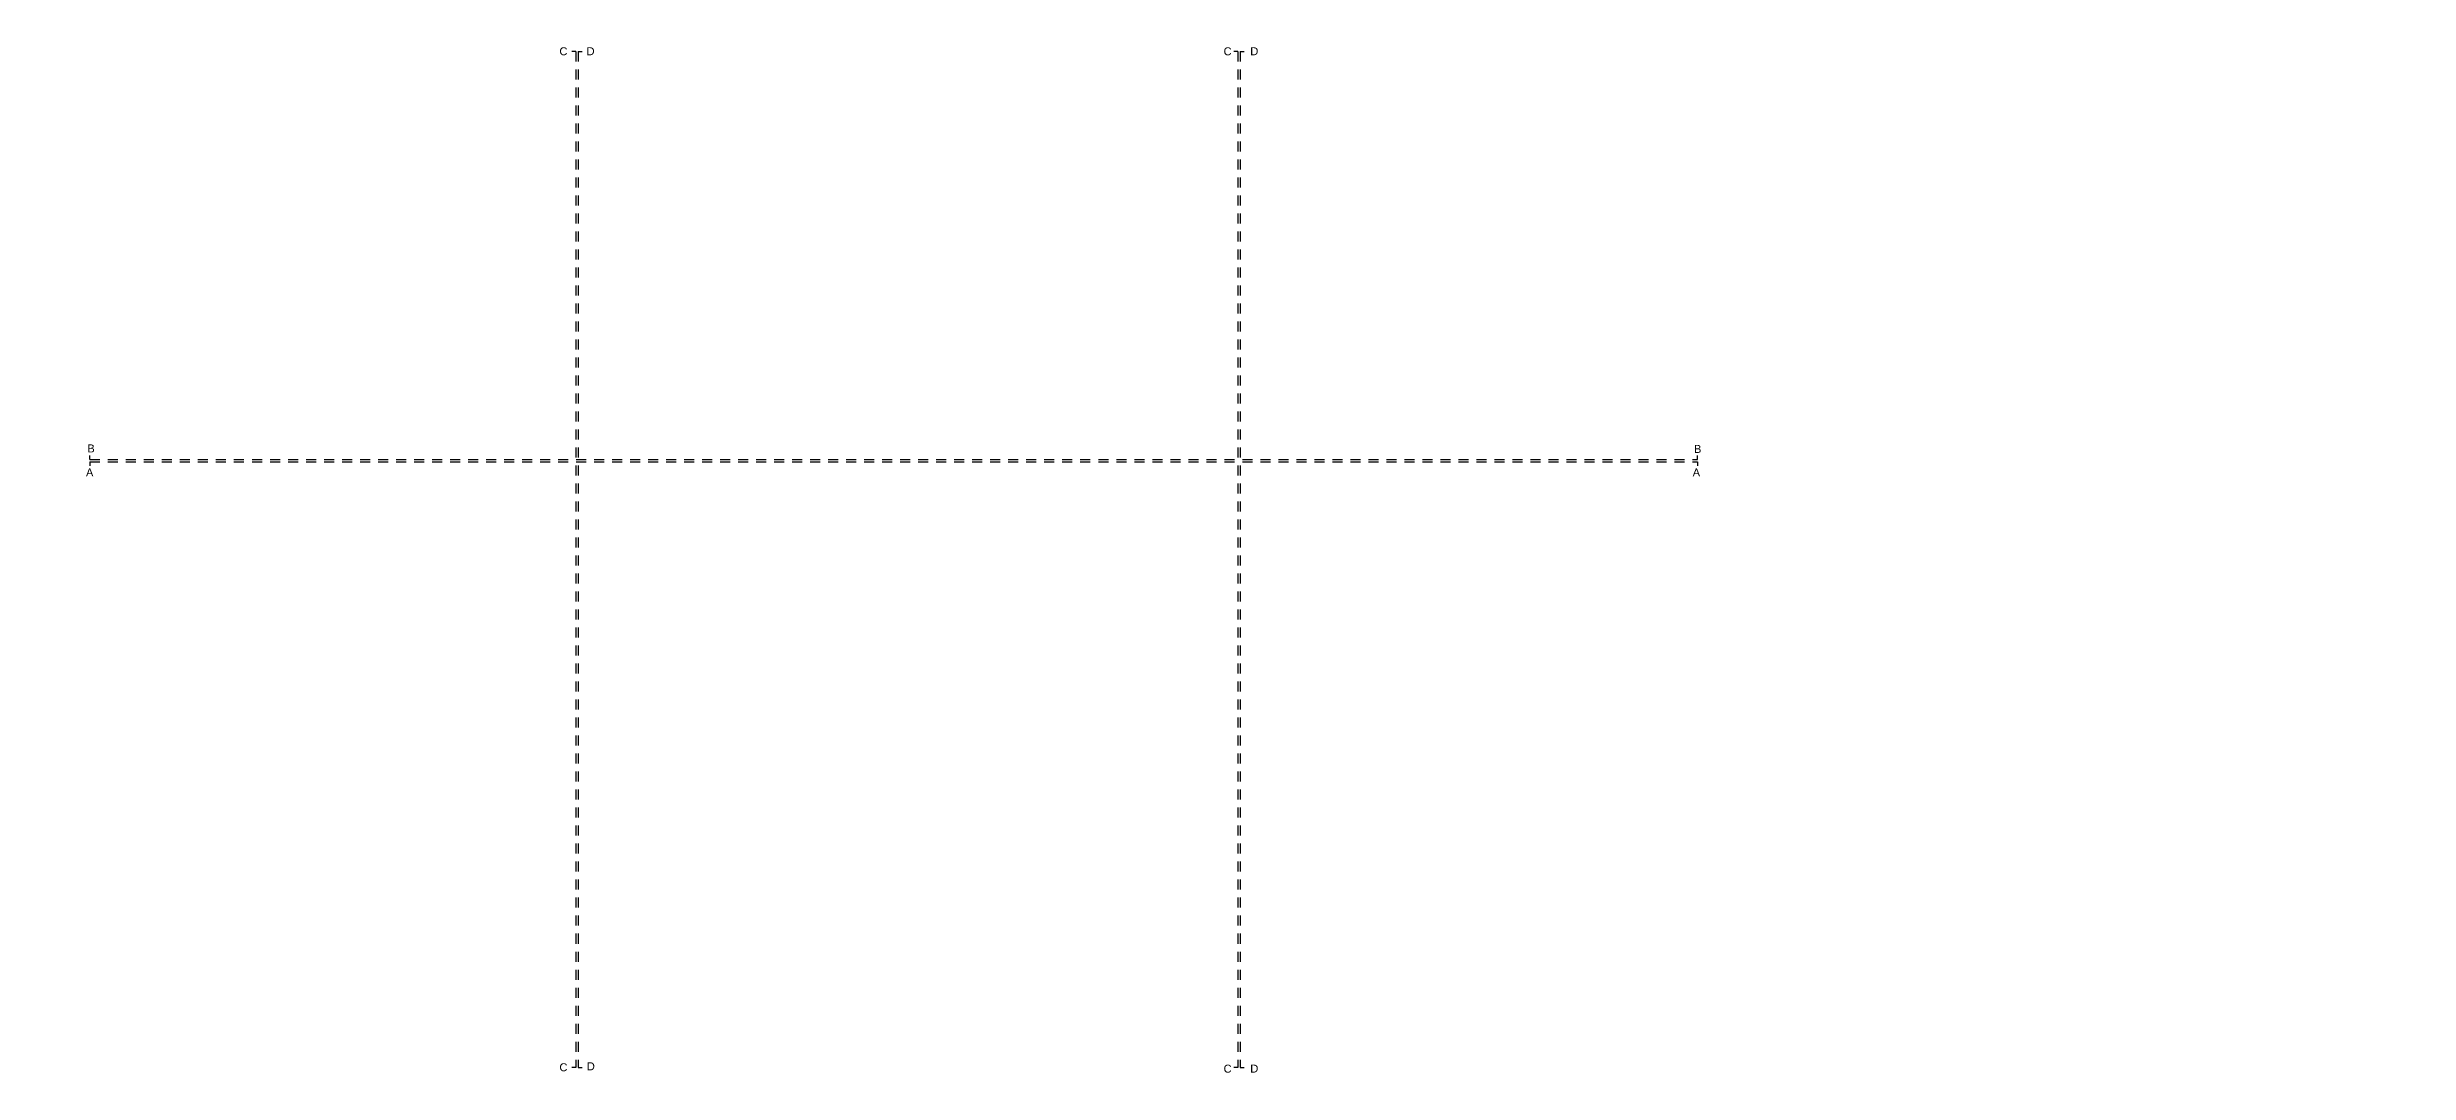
# Model space of a CAD drawing. Header units: metres. Extents: x -90 to 10476, y -9 to 23.
# Drawn here: x -2.89 to 26.61, y -4.2 to 8.62 of the extents above; entities that cross this region are included whole.
import ezdxf

# ---------------------------------------------------------------- set-up
doc = ezdxf.new("R2010")
doc.units = ezdxf.units.M
doc.header["$LTSCALE"] = 5
doc.header["$MEASUREMENT"] = 0
doc.linetypes.add('HIDDEN', pattern=[0.375, 0.25, -0.125])
doc.layers.add('sezioni', color=1, linetype='Continuous')
doc.styles.get("Standard").update_dxf_attribs({"font": 'arial.ttf'})

msp = doc.modelspace()

# ---------------------------------------------------------------- linework, layer by layer
at = {"layer": 'sezioni'}
for p, q in [((3.71, 8.564), (3.66, 8.564)), ((3.739, 8.564), (3.789, 8.564)), ((11.984, 8.564), (11.934, 8.564)), ((12.012, 8.564), (12.062, 8.564)), ((-2.361, 3.464), (-2.361, 3.514)), ((-2.361, 3.436), (-2.361, 3.386)), ((17.724, 3.464), (17.724, 3.514)), ((17.724, 3.436), (17.724, 3.386)), ((3.71, -4.133), (3.66, -4.133)), ((3.739, -4.133), (3.789, -4.133)), ((11.984, -4.133), (11.934, -4.133)), ((12.012, -4.133), (12.062, -4.133))]:
    msp.add_line(p, q, dxfattribs=at)
at = {"layer": 'sezioni', "linetype": 'HIDDEN', "ltscale": 0.1}
for p, q in [((3.71, 8.564), (3.71, -4.133)), ((3.739, 8.564), (3.739, -4.133)), ((11.984, 8.564), (11.984, -4.133)), ((12.012, 8.564), (12.012, -4.133)), ((-2.361, 3.464), (17.724, 3.464)), ((-2.361, 3.436), (17.724, 3.436))]:
    msp.add_line(p, q, dxfattribs=at)

# ---------------------------------------------------------------- texts
at = {"layer": 'sezioni', "char_height": 0.1, "attachment_point": 1}
for s, width, insert in [('C', 21.70962, (3.505, 8.616)), ('D', 23.21268, (3.844, 8.617)), ('C', 21.70962, (11.804, 8.616)), ('D', 23.21268, (12.137, 8.617)), ('B', 1.75455, (-2.394, 3.653)), ('B', 1.75455, (17.681, 3.647)), ('A', 4.17972, (-2.411, 3.353)), ('A', 4.17972, (17.665, 3.353)), ('C', 21.70962, (3.505, -4.081)), ('D', 23.21268, (3.847, -4.069)), ('C', 21.70962, (11.804, -4.098)), ('D', 23.21268, (12.137, -4.097))]:
    msp.add_mtext_dynamic_manual_height_columns(s, width=width, gutter_width=12.5, heights=[0], dxfattribs=dict(at, insert=insert))

doc.saveas('drawing.dxf')
